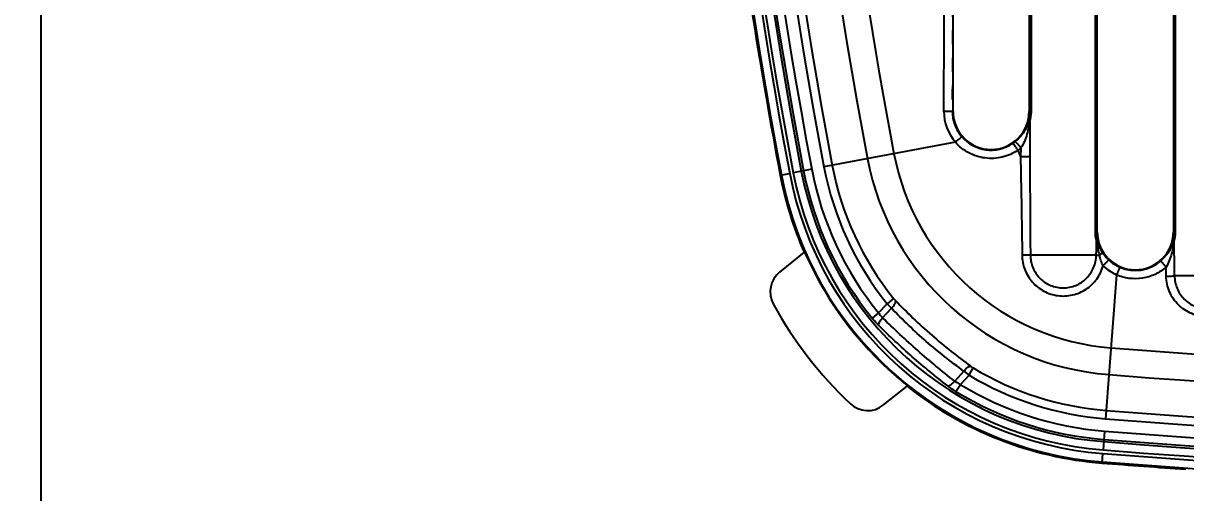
# Model space of a CAD drawing. Header units: millimetres. Extents: x 1147 to 12155, y -6137 to -4403.
# Drawn here: x 3821.6 to 3959.4, y -5409.1 to -5353.4 of the extents above; entities that cross this region are included whole.
import ezdxf

# ---------------------------------------------------------------- set-up
doc = ezdxf.new("R2010")
doc.units = ezdxf.units.MM
doc.header["$LTSCALE"] = 16.335
doc.header["$PDMODE"] = 3
doc.header["$PDSIZE"] = 0.3125
doc.linetypes.add('HIDDEN', pattern=[0.2, 0.1, -0.1])
doc.layers.get('0').update_dxf_attribs({"linetype": 'CONTINUOUS'})
doc.layers.get('Defpoints').update_dxf_attribs({"linetype": 'CONTINUOUS'})
doc.layers.add('DEFAULT_2', color=8, linetype='HIDDEN')
doc.styles.get("Standard").update_dxf_attribs({"font": 'txt', "width": 0.8})
doc.dimstyles.get("Standard").update_dxf_attribs({"dimtxt": 0.15625, "dimasz": 0.1875, "dimexe": 0.125, "dimexo": 0.0625, "dimtad": 0, "dimtih": 1, "dimtoh": 1, "dimdsep": 46, "dimtxsty": 'Standard', "dimcen": 0.09, "dimadec": 0, "dimazin": 0, "dimtp": 0.01, "dimtm": 0.01, "dimtfac": 1, "dimtofl": 0, "dimtmove": 0, "dimatfit": 3, "dimfxl": 0, "dimtolj": 1, "dimarcsym": 0})

# ---------------------------------------------------------------- blocks, each defined once
blk = doc.blocks.new('*D717')
at = {"color": 4, "lineweight": -2}
blk.add_line((3824.53, -5433.77), (3814.98, -5433.77), dxfattribs=at)
at = {"layer": 'Defpoints', "color": 0}
for p in [(4103.73, -5263.77), (3814.98, -5433.77), (3824.59, -5433.77)]:
    blk.add_point(p, dxfattribs=at)
at = {"color": 6, "insert": (3801.65, -5433.77), "char_height": 8, "attachment_point": 5}
blk.add_mtext('\\A1;170.00', dxfattribs=at)
blk = doc.blocks.new('*D718')
at = {"color": 4, "lineweight": -2}
blk.add_line((3847.67, -5468.77), (3814.98, -5468.77), dxfattribs=at)
at = {"layer": 'Defpoints', "color": 0}
for p in [(4103.73, -5263.77), (3814.98, -5468.77), (3847.73, -5468.77)]:
    blk.add_point(p, dxfattribs=at)
at = {"color": 6, "insert": (3800.58, -5468.77), "char_height": 8, "attachment_point": 5}
blk.add_mtext('\\A1;205.00', dxfattribs=at)
blk = doc.blocks.new('*D719')
at = {"color": 4, "lineweight": -2}
blk.add_line((3858.73, -5479.83), (3858.73, -5513.1), dxfattribs=at)
at = {"layer": 'Defpoints', "color": 0}
for p in [(4103.73, -5263.77), (3858.73, -5479.77), (3858.73, -5513.1)]:
    blk.add_point(p, dxfattribs=at)
at = {"color": 6, "insert": (3858.73, -5528.03), "char_height": 8, "attachment_point": 5, "rotation": 90}
blk.add_mtext('\\A1;245.00', dxfattribs=at)

msp = doc.modelspace()

# ---------------------------------------------------------------- linework, layer by layer
at = {"color": 7, "linetype": 'Continuous'}
for p, q in [((3823.729, -5432.772), (3823.729, -5094.772)), ((3931.799, -5363.846), (3931.799, -5273.351)), ((3940.827, -5273.351), (3940.827, -5363.846)), ((3940.999, -5273.351), (3940.999, -5363.846)), ((3941.051, -5273.351), (3941.051, -5363.846)), ((3948.669, -5378.124), (3948.669, -5273.351)), ((3948.721, -5378.124), (3948.721, -5273.351)), ((3948.893, -5378.124), (3948.893, -5273.351)), ((3957.92, -5273.351), (3957.92, -5378.124)), ((3958.092, -5273.351), (3958.092, -5378.124)), ((3958.144, -5273.351), (3958.144, -5378.124)), ((3931.718, -5363.846), (3930.719, -5363.845)), ((3941.051, -5363.846), (3940.827, -5363.846)), ((3932.074, -5367.486), (3916.507, -5370.435)), ((3939.845, -5368.186), (3939.813, -5369.247)), ((3911.32, -5371.417), (3912.442, -5371.205)), ((3915.056, -5370.71), (3912.852, -5371.127)), ((3948.893, -5378.124), (3948.669, -5378.124)), ((3958.144, -5378.124), (3957.92, -5378.124)), ((3948.779, -5380.889), (3948.786, -5380.285)), ((3948.786, -5380.285), (3948.793, -5379.679)), ((3948.793, -5379.679), (3948.8, -5379.07)), ((3914.162, -5380.563), (3911.247, -5382.912)), ((3948.779, -5380.889), (3940.965, -5380.889)), ((3951.179, -5383.229), (3949.867, -5400.298)), ((3965.862, -5383.353), (3958.05, -5383.353)), ((3922.972, -5387.745), (3923.989, -5386.655)), ((3923.46, -5388.332), (3924.517, -5387.199)), ((3924.758, -5386.036), (3923.989, -5386.655)), ((3922.972, -5387.745), (3922.206, -5388.368)), ((3933.097, -5394.659), (3931.997, -5395.839)), ((3933.695, -5395.129), (3932.667, -5396.232)), ((3933.695, -5395.129), (3934.204, -5394.284)), ((3923.564, -5398.672), (3926.349, -5396.428)), ((3932.151, -5397.073), (3932.667, -5396.232)), ((3949.754, -5401.77), (3949.582, -5404.007)), ((3949.462, -5405.561), (3949.55, -5404.422))]:
    msp.add_line(p, q, dxfattribs=at)
for centre, radius, start, end in [((4505.929, -5258.772), 605.047, 169.272711, 190.727289), ((4505.929, -5258.772), 604.043, 169.272711, 190.727289), ((4505.929, -5258.772), 603.626, 169.272711, 190.727289), ((4505.929, -5258.772), 602.639, 169.272711, 190.727289), ((4505.929, -5258.772), 602.369, 169.272711, 190.727289), ((4505.929, -5258.772), 601.382, 169.272711, 190.727289), ((4505.929, -5258.772), 599.906, 169.272711, 190.727289), ((4505.929, -5258.772), 598.919, 169.272711, 190.727289), ((4505.929, -5258.772), 594.664, 169.272711, 190.727289), ((4505.929, -5258.772), 591.466, 183.179757, 190.727288), ((4505.929, -5258.772), 605.185, 187.169529, 190.727289), ((3936.258, -5363.856), 5.539, 179.88687, 220.9409), ((3936.313, -5363.846), 4.514, 180, 0), ((3936.295, -5363.866), 4.568, 220.5348, 303.91639), ((3936.206, -5363.739), 4.723, 303.95221, 308.77521), ((3952.689, -5363.58), 28.386, 190.72727, 265.60457), ((3936.741, -5364.54), 4.789, 305.09367, 310.40857), ((3952.689, -5363.58), 14.068, 200.28902, 203.75427), ((3952.689, -5363.58), 36.826, 190.72729, 218.79871), ((3952.689, -5363.58), 35.839, 190.72729, 218.79876), ((3952.689, -5363.58), 31.584, 190.72729, 265.60457), ((3952.689, -5363.58), 42.105, 190.72729, 203.78816), ((3952.689, -5363.58), 41.967, 190.72729, 265.60457), ((3952.689, -5363.58), 40.963, 190.72729, 265.60457), ((3952.689, -5363.58), 40.546, 190.72729, 265.60457), ((3952.689, -5363.58), 39.559, 190.72729, 265.60457), ((3952.689, -5363.58), 39.289, 190.72729, 219.11686), ((3952.689, -5363.58), 38.302, 190.72729, 219.11686), ((3953.407, -5378.124), 4.514, 180, 0), ((3958.771, -5378.123), 10.013, 188.45546, 191.91846), ((3957.748, -5378.347), 8.966, 191.86493, 196.72009), ((3953.577, -5377.899), 4.872, 201.893, 211.64666), ((3320.724, -5387.876), 637.341, 0.406626, 0.789498), ((3952.689, -5363.58), 42.052, 203.76893, 231.29), ((3953.606, -5377.873), 4.91, 211.73965, 214.48003), ((3953.659, -5377.832), 4.977, 214.51995, 222.07891), ((3953.831, -5377.681), 5.205, 222.03897, 226.70499), ((3953.421, -5378.11), 4.612, 226.76014, 246.42897), ((3953.406, -5378.135), 4.583, 246.47796, 310.81373), ((3913.13, -5385.248), 3, 128.86355, 208.71048), ((3953.431, -5378.13), 5.575, 226.31091, 246.16146), ((3583.308, -5386.841), 373.779, 0.52964, 0.69331), ((3952.689, -5363.58), 48.105, 208.71048, 226.5708), ((3936.659, -5374.894), 17.287, 222.86702, 225.38117), ((4103.729, -3398.597), 1999.166, 265.604566, 274.395434), ((3943.63, -5381.897), 16.547, 230.46787, 233.10027), ((3952.689, -5363.58), 36.826, 238.94968, 265.60457), ((3952.689, -5363.58), 35.839, 238.94995, 265.60457), ((4103.729, -3398.597), 2002.364, 265.604565, 274.395435), ((3952.689, -5363.58), 42.105, 231.27429, 265.60457), ((3952.689, -5363.58), 38.302, 238.48271, 265.60457), ((3952.689, -5363.58), 39.289, 238.48271, 265.60457), ((3921.682, -5396.336), 3, 226.5708, 308.86355), ((4103.729, -3398.597), 2006.619, 265.604565, 274.395435), ((4103.729, -3398.597), 2007.606, 265.604565, 274.395435), ((4103.729, -3398.597), 2009.082, 265.604565, 274.395435), ((4103.729, -3398.597), 2010.339, 265.604565, 274.395435), ((4103.729, -3398.597), 2010.069, 265.604565, 274.395435), ((4103.729, -3398.597), 2011.743, 265.604565, 274.395435), ((4103.729, -3398.597), 2011.326, 265.604565, 274.395435), ((4103.729, -3398.597), 2012.885, 265.604565, 265.887736), ((4103.729, -3398.597), 2012.747, 265.604565, 274.395435)]:
    msp.add_arc(centre, radius, start, end, dxfattribs=at)
for points in [[(3930.719, -5363.845), (3930.746, -5351.932), (3930.774, -5340.018), (3930.798, -5328.105)], [(3940.895, -5364.696), (3940.886, -5364.757), (3940.884, -5364.819), (3940.89, -5364.88)], [(3948.688, -5378.487), (3948.676, -5378.367), (3948.67, -5378.246), (3948.669, -5378.124)], [(3948.805, -5378.901), (3948.812, -5378.957), (3948.809, -5379.015), (3948.8, -5379.07)], [(3948.834, -5379.019), (3948.824, -5378.98), (3948.815, -5378.941), (3948.805, -5378.901)], [(3958.003, -5378.922), (3957.996, -5378.979), (3957.997, -5379.038), (3958.005, -5379.094)]]:
    msp.add_open_spline(points, degree=3, dxfattribs=at)
for points, knots in [([(3931.718, -5363.846), (3931.718, -5364.386), (3931.916, -5365.472), (3932.472, -5366.426), (3932.823, -5366.835)], [0, 0, 0, 0, 0.5001448, 1, 1, 1, 1]), ([(3940.895, -5364.696), (3940.835, -5364.91), (3940.696, -5365.379), (3940.221, -5366.366), (3939.636, -5367.045), (3939.164, -5367.421)], [0, 0, 0, 0, 0.2029038, 0.4473517, 1, 1, 1, 1]), ([(3940.89, -5364.88), (3940.853, -5365.148), (3940.773, -5365.714), (3940.503, -5366.845), (3940.162, -5367.686), (3939.845, -5368.186)], [0, 0, 0, 0, 0.2329501, 0.490707, 1, 1, 1, 1]), ([(3940.89, -5364.88), (3940.89, -5365.241), (3940.889, -5366.684), (3940.89, -5368.126), (3940.896, -5369.207)], [0, 0, 0, 0, 0.2507684, 1, 1, 1, 1]), ([(3941.051, -5363.846), (3941.051, -5364.052), (3941.019, -5364.402), (3940.94, -5364.745), (3940.89, -5364.88)], [0, 0, 0, 0, 0.5896051, 1, 1, 1, 1]), ([(3940.895, -5364.696), (3940.929, -5364.582), (3940.975, -5364.298), (3940.999, -5364.012), (3940.999, -5363.846)], [0, 0, 0, 0, 0.4187839, 1, 1, 1, 1]), ([(3932.823, -5366.835), (3932.802, -5366.859), (3932.721, -5366.924), (3932.57, -5367.06), (3932.343, -5367.254), (3932.171, -5367.403), (3932.074, -5367.486)], [0, 0, 0, 0, 0.0974714, 0.3119348, 0.6144989, 1, 1, 1, 1]), ([(3939.494, -5368.458), (3938.923, -5368.821), (3937.664, -5369.395), (3935.587, -5369.492), (3933.607, -5368.868), (3932.518, -5367.999), (3932.074, -5367.486)], [0, 0, 0, 0, 0.2494216, 0.4994755, 0.7496348, 1, 1, 1, 1]), ([(3938.844, -5367.657), (3938.855, -5367.656), (3938.885, -5367.678), (3938.933, -5367.719), (3939.001, -5367.793), (3939.123, -5367.938), (3939.291, -5368.163), (3939.426, -5368.356), (3939.494, -5368.458)], [0, 0, 0, 0, 0.0316045, 0.0954064, 0.1913586, 0.3182056, 0.6456365, 1, 1, 1, 1]), ([(3939.164, -5367.421), (3939.175, -5367.422), (3939.202, -5367.45), (3939.254, -5367.494), (3939.326, -5367.572), (3939.454, -5367.714), (3939.63, -5367.922), (3939.773, -5368.097), (3939.845, -5368.186)], [0, 0, 0, 0, 0.0322483, 0.1022005, 0.2057491, 0.3382938, 0.6635772, 1, 1, 1, 1]), ([(3939.813, -5369.247), (3939.811, -5370.218), (3939.857, -5372.158), (3939.913, -5375.07), (3939.957, -5377.982), (3939.985, -5379.924), (3939.986, -5380.896)], [0, 0, 0, 0, 0.2499231, 0.4998559, 0.749875, 1, 1, 1, 1]), ([(3940.896, -5369.207), (3940.854, -5369.217), (3940.727, -5369.223), (3940.487, -5369.237), (3940.168, -5369.244), (3939.933, -5369.247), (3939.813, -5369.247)], [0, 0, 0, 0, 0.1179417, 0.3503246, 0.6675451, 1, 1, 1, 1]), ([(3940.896, -5369.207), (3940.901, -5370.178), (3940.928, -5374.073), (3940.961, -5377.967), (3940.965, -5380.889)], [0, 0, 0, 0, 0.2495532, 1, 1, 1, 1]), ([(3948.8, -5379.07), (3948.789, -5379.031), (3948.737, -5378.84), (3948.703, -5378.644), (3948.688, -5378.487)], [0, 0, 0, 0, 0.204515, 1, 1, 1, 1]), ([(3948.721, -5378.124), (3948.721, -5378.198), (3948.731, -5378.459), (3948.761, -5378.72), (3948.805, -5378.901)], [0, 0, 0, 0, 0.2835214, 1, 1, 1, 1]), ([(3958.003, -5378.922), (3957.948, -5379.141), (3957.817, -5379.61), (3957.373, -5380.572), (3956.833, -5381.231), (3956.401, -5381.604)], [0, 0, 0, 0, 0.2134963, 0.4596964, 1, 1, 1, 1]), ([(3958.003, -5378.922), (3958.032, -5378.808), (3958.073, -5378.543), (3958.092, -5378.275), (3958.092, -5378.124)], [0, 0, 0, 0, 0.4389068, 1, 1, 1, 1]), ([(3958.144, -5378.124), (3958.141, -5378.311), (3958.123, -5378.639), (3958.045, -5378.959), (3958.005, -5379.094)], [0, 0, 0, 0, 0.5688111, 1, 1, 1, 1]), ([(3948.867, -5379.595), (3948.86, -5379.548), (3948.835, -5379.374), (3948.815, -5379.199), (3948.8, -5379.07)], [0, 0, 0, 0, 0.2658936, 1, 1, 1, 1]), ([(3949.057, -5379.715), (3949.033, -5379.656), (3948.946, -5379.428), (3948.877, -5379.193), (3948.834, -5379.019)], [0, 0, 0, 0, 0.2628681, 1, 1, 1, 1]), ([(3958.005, -5379.094), (3957.974, -5379.359), (3957.901, -5379.91), (3957.653, -5381.009), (3957.343, -5381.822), (3957.06, -5382.318)], [0, 0, 0, 0, 0.2366882, 0.4930026, 1, 1, 1, 1]), ([(3940.965, -5380.889), (3940.921, -5380.891), (3940.595, -5380.894), (3940.269, -5380.895), (3939.986, -5380.896)], [0, 0, 0, 0, 0.1339984, 1, 1, 1, 1]), ([(3939.986, -5380.896), (3939.994, -5381.475), (3940.209, -5382.643), (3941.132, -5384.16), (3942.525, -5385.262), (3944.216, -5385.806), (3945.992, -5385.723), (3947.627, -5385.024), (3948.914, -5383.796), (3949.426, -5382.721), (3949.58, -5382.162)], [0, 0, 0, 0, 0.1249221, 0.2498342, 0.3747419, 0.4996764, 0.6246512, 0.7497379, 0.8749549, 1, 1, 1, 1]), ([(3940.965, -5380.889), (3940.965, -5381.396), (3941.175, -5382.417), (3942.029, -5383.719), (3943.33, -5384.576), (3944.857, -5384.893), (3946.384, -5384.574), (3947.689, -5383.717), (3948.553, -5382.418), (3948.773, -5381.397), (3948.779, -5380.889)], [0, 0, 0, 0, 0.1250087, 0.249734, 0.3745529, 0.4994454, 0.6244681, 0.7496603, 0.8747924, 1, 1, 1, 1]), ([(3948.779, -5380.889), (3948.825, -5380.901), (3948.953, -5380.912), (3949.081, -5380.922), (3949.161, -5380.926)], [0, 0, 0, 0, 0.3697584, 1, 1, 1, 1]), ([(3949.43, -5380.455), (3949.456, -5380.52), (3949.365, -5380.718), (3949.247, -5380.847), (3949.161, -5380.926)], [0, 0, 0, 0, 0.3735339, 1, 1, 1, 1]), ([(3949.287, -5381.389), (3949.276, -5381.352), (3949.232, -5381.198), (3949.192, -5381.044), (3949.161, -5380.926)], [0, 0, 0, 0, 0.2423349, 1, 1, 1, 1]), ([(3949.58, -5382.161), (3949.551, -5382.105), (3949.433, -5381.855), (3949.347, -5381.592), (3949.287, -5381.389)], [0, 0, 0, 0, 0.2325509, 1, 1, 1, 1]), ([(3950.261, -5381.47), (3950.253, -5381.473), (3950.233, -5381.495), (3950.189, -5381.533), (3950.124, -5381.598), (3949.999, -5381.724), (3949.815, -5381.914), (3949.661, -5382.076), (3949.58, -5382.162)], [0, 0, 0, 0, 0.0271516, 0.088595, 0.1830242, 0.3090469, 0.6376336, 1, 1, 1, 1]), ([(3956.401, -5381.604), (3956.411, -5381.607), (3956.434, -5381.632), (3956.482, -5381.675), (3956.549, -5381.747), (3956.673, -5381.879), (3956.845, -5382.072), (3956.987, -5382.235), (3957.06, -5382.318)], [0, 0, 0, 0, 0.0310237, 0.0996925, 0.2018804, 0.3332663, 0.6582652, 1, 1, 1, 1]), ([(3957.06, -5382.318), (3956.667, -5382.662), (3955.78, -5383.242), (3954.263, -5383.704), (3952.678, -5383.725), (3951.656, -5383.439), (3951.179, -5383.229)], [0, 0, 0, 0, 0.2499637, 0.4999757, 0.7499879, 1, 1, 1, 1]), ([(3951.577, -5382.337), (3951.561, -5382.361), (3951.524, -5382.456), (3951.434, -5382.643), (3951.317, -5382.915), (3951.226, -5383.121), (3951.179, -5383.229)], [0, 0, 0, 0, 0.0884351, 0.3092265, 0.6380712, 1, 1, 1, 1]), ([(3957.071, -5383.386), (3957.277, -5383.384), (3957.603, -5383.375), (3957.931, -5383.37), (3958.05, -5383.353)], [0, 0, 0, 0, 0.6317328, 1, 1, 1, 1]), ([(3966.837, -5383.395), (3966.831, -5384.024), (3966.565, -5385.294), (3965.473, -5386.892), (3963.854, -5387.957), (3961.952, -5388.328), (3960.051, -5387.954), (3958.433, -5386.886), (3957.342, -5385.287), (3957.077, -5384.016), (3957.071, -5383.386)], [0, 0, 0, 0, 0.1249175, 0.2498822, 0.3748757, 0.4999085, 0.6249427, 0.7499698, 0.8749774, 1, 1, 1, 1]), ([(3958.05, -5383.353), (3958.054, -5383.861), (3958.269, -5384.883), (3959.128, -5386.184), (3960.429, -5387.041), (3961.954, -5387.358), (3963.479, -5387.039), (3964.78, -5386.182), (3965.64, -5384.881), (3965.857, -5383.861), (3965.862, -5383.353)], [0, 0, 0, 0, 0.1253597, 0.2503741, 0.3752555, 0.499986, 0.6247501, 0.7497124, 0.8747801, 1, 1, 1, 1]), ([(3924.517, -5387.199), (3924.672, -5387.048), (3924.865, -5386.817), (3925.002, -5386.499), (3925.016, -5386.364), (3925.003, -5386.314)], [0, 0, 0, 0, 0.6258819, 0.8506906, 1, 1, 1, 1]), ([(3933.098, -5394.659), (3931.557, -5393.552), (3928.565, -5391.208), (3925.828, -5388.57), (3924.517, -5387.199)], [0, 0, 0, 0, 0.4999396, 1, 1, 1, 1]), ([(3924.758, -5386.036), (3924.778, -5386.061), (3924.857, -5386.156), (3924.939, -5386.249), (3925.003, -5386.315)], [0, 0, 0, 0, 0.2564554, 1, 1, 1, 1]), ([(3925.003, -5386.315), (3925.675, -5387.007), (3927.066, -5388.401), (3929.262, -5390.407), (3931.546, -5392.314), (3933.116, -5393.503), (3933.892, -5394.077)], [0, 0, 0, 0, 0.2450214, 0.4999664, 0.7549413, 1, 1, 1, 1]), ([(3922.99, -5389.236), (3922.923, -5389.169), (3922.65, -5388.891), (3922.393, -5388.597), (3922.206, -5388.368)], [0, 0, 0, 0, 0.2421443, 1, 1, 1, 1]), ([(3922.972, -5387.745), (3923.01, -5387.798), (3923.161, -5388.004), (3923.327, -5388.197), (3923.46, -5388.332)], [0, 0, 0, 0, 0.2568098, 1, 1, 1, 1]), ([(3922.99, -5389.236), (3922.975, -5389.182), (3922.991, -5389.038), (3923.125, -5388.716), (3923.313, -5388.483), (3923.46, -5388.332)], [0, 0, 0, 0, 0.1611477, 0.3962881, 1, 1, 1, 1]), ([(3931.997, -5395.839), (3930.505, -5394.669), (3927.577, -5392.258), (3924.811, -5389.662), (3923.46, -5388.332)], [0, 0, 0, 0, 0.5000374, 1, 1, 1, 1]), ([(3931.179, -5396.406), (3929.742, -5395.298), (3926.925, -5393.004), (3924.28, -5390.514), (3922.99, -5389.236)], [0, 0, 0, 0, 0.4998096, 1, 1, 1, 1]), ([(3933.097, -5394.659), (3933.22, -5394.497), (3933.415, -5394.284), (3933.703, -5394.108), (3933.838, -5394.071), (3933.892, -5394.077)], [0, 0, 0, 0, 0.6027714, 0.8377414, 1, 1, 1, 1]), ([(3933.892, -5394.077), (3933.916, -5394.095), (3934.018, -5394.167), (3934.123, -5394.235), (3934.204, -5394.284)], [0, 0, 0, 0, 0.2411649, 1, 1, 1, 1]), ([(3931.179, -5396.406), (3931.233, -5396.414), (3931.369, -5396.382), (3931.665, -5396.212), (3931.868, -5396.001), (3931.997, -5395.839)], [0, 0, 0, 0, 0.1594086, 0.3923276, 1, 1, 1, 1]), ([(3932.151, -5397.073), (3932.065, -5397.021), (3931.733, -5396.811), (3931.411, -5396.585), (3931.179, -5396.406)], [0, 0, 0, 0, 0.255576, 1, 1, 1, 1]), ([(3931.997, -5395.839), (3932.048, -5395.875), (3932.263, -5396.019), (3932.49, -5396.146), (3932.667, -5396.232)], [0, 0, 0, 0, 0.2406772, 1, 1, 1, 1])]:
    msp.add_open_spline(points, degree=3, knots=knots, dxfattribs=at)
at = {"layer": 'DEFAULT_2', "color": 8, "linetype": 'HIDDEN'}
for p, q in [((3931.718, -5363.846), (3931.799, -5363.846)), ((3914.204, -5380.529), (3914.162, -5380.563)), ((3926.349, -5396.428), (3926.391, -5396.394))]:
    msp.add_line(p, q, dxfattribs=at)
msp.add_open_spline([(3931.729, -5328.113), (3931.723, -5340.024), (3931.719, -5351.935), (3931.718, -5363.846)], degree=3, dxfattribs=at)

# ---------------------------------------------------------------- dimensions: what is measured, and where the dimension line sits
for feature_location, offset, dtype, picture, middle in [((3847.729, -5468.772), (-32.749, 0), 0, '*D718', (3800.58, -5468.772)), ((3824.592, -5433.772), (-9.612, 0), 0, '*D717', (3801.647, -5433.772)), ((3858.729, -5479.772), (0, -33.325), 1, '*D719', (3858.729, -5528.03))]:
    dim = msp.add_ordinate_dim(feature_location=feature_location, offset=offset, dtype=dtype, origin=(4103.729, -5263.772), dimstyle='Standard', override={"dimtxt": 8, "dimasz": 10, "dimgap": 0, "dimtih": 0, "dimtoh": 0, "dimzin": 0, "dimcen": 0, "dimclrd": 4, "dimclre": 4, "dimclrt": 6, "dimadec": 2, "dimtp": 0, "dimtm": 0, "dimtzin": 0})
    dim.commit()
    dim.dimension.update_dxf_attribs({"geometry": picture, "text_midpoint": middle})

doc.saveas('drawing.dxf')
